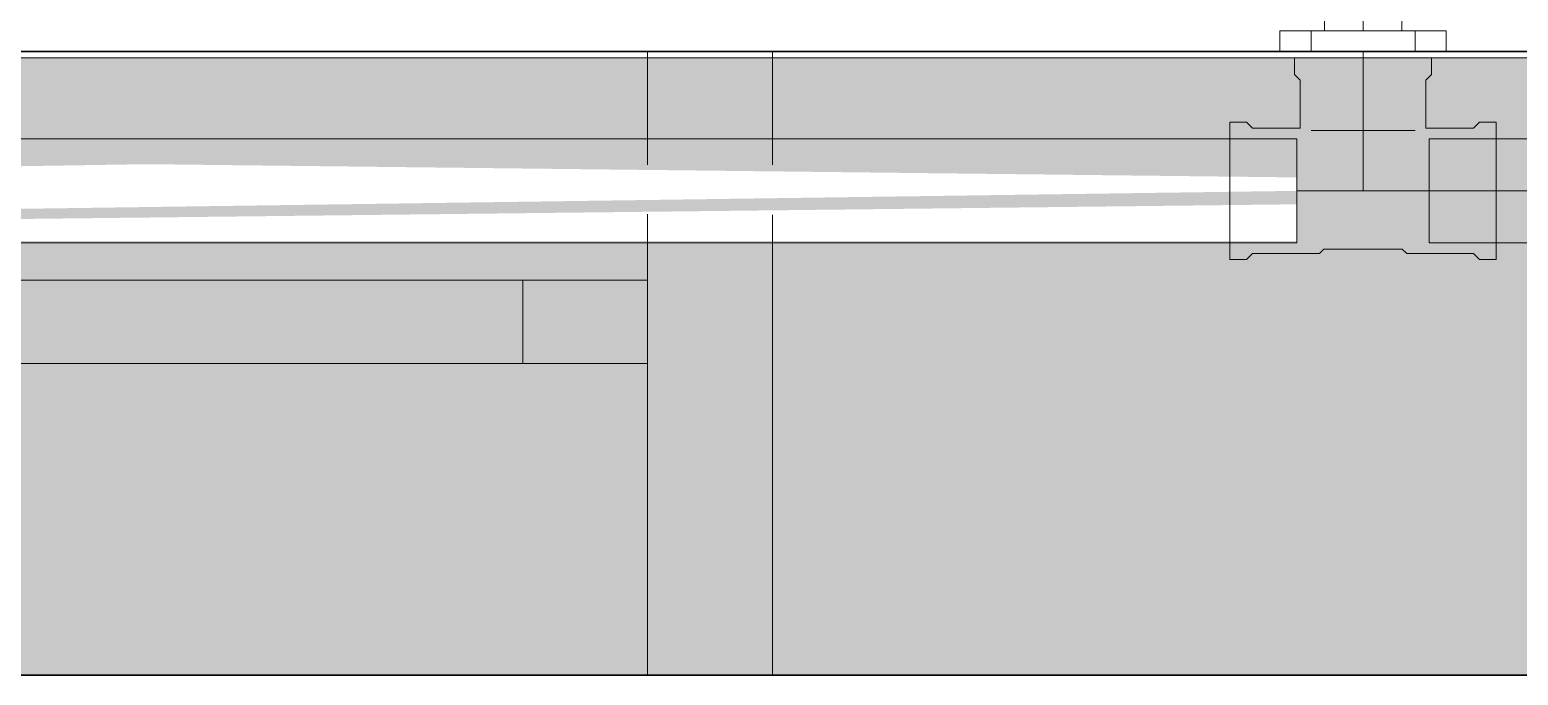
# Model space of a CAD drawing. Header units: metres. Extents: x 149 to 429, y -3 to 162.
# Drawn here: x 369.0345 to 369.3924, y 80.4457 to 80.6009 of the extents above; entities that cross this region are included whole.
import ezdxf

# ---------------------------------------------------------------- set-up
doc = ezdxf.new("R2010")
doc.units = ezdxf.units.M
doc.linetypes.add('IMPORT-Dashed _3_', pattern=[0.75, 0.5, -0.25])
doc.layers.add('1053_ARQ_BASE_MATADOURO_dwg', color=7, linetype='Continuous', lineweight=5, true_color=0x767676)
for name, color, linetype, lineweight in [('A-PAREDE', 7, 'Continuous', 30), ('A-WALL', 7, 'Continuous', 9), ('A_lay', 7, 'Continuous', 5), ('A_PROJEÇÃO', 7, 'IMPORT-Dashed _3_', 5), ('P-PIPE', 7, 'Continuous', 5), ('P-PIPE-CNTR', 7, 'Continuous', 5), ('P-SANR-FIXT', 7, 'Continuous', 5)]:
    doc.layers.add(name, color=color, linetype=linetype, lineweight=lineweight)

# ---------------------------------------------------------------- blocks, each defined once
blk = doc.blocks.new('UT_Bacia com caixa acoplada - UT_Bacia com caixa acoplada-V81-TÉRREO 1_20 - Dependente 2')
at = {"layer": 'P-SANR-FIXT', "color": 9, "true_color": 0xc0c0c0}
for p, q in [((-0.1874999999999998, 0), (-0.2124999999999997, 0)), ((-0.1874999999999998, 0), (-0.2124999999999997, 0)), ((-0.212500000000099, -6.930349627509714e-14), (-0.212500000000099, -0.005000000000085492)), ((-0.1875000000000873, -0.005000000000085492), (-0.1875000000000873, -6.930349627509714e-14)), ((-0.2124999999999997, -0.005000000000002112), (-0.1874999999999998, -0.005000000000002112)), ((-0.2124999999999997, -0.005000000000002112), (-0.1874999999999998, -0.005000000000002112))]:
    blk.add_line(p, q, dxfattribs=at)
blk = doc.blocks.new('Celite_Flexivel_Metais - 300mm Aço Inox - 1_2_-V83-TÉRREO 1_20 - Dependente 2')
at = {"layer": 'P-SANR-FIXT', "color": 254, "true_color": 0xe0e0e0}
for p, q in [((1.558736473228351e-15, 0.08748408371322187), (-0.01176862194964321, 0.08068946666260352)), ((0.0117686219496464, 0.08068946666260354), (1.55662149836644e-15, 0.08748408371322187)), ((0.01176862194964644, 0.06710023256136674), (0.01176862194964639, 0.08068946666260354)), ((0.0197840776590685, 0.08089484961208036), (0.02000000000034197, 0.08089484961208036)), ((-0.01176862194964317, 0.06710023256136678), (-0.006128970931598602, 0.0638441785279632)), ((1.64968039229052e-15, 0.06030561551074841), (0.01176862194964644, 0.06710023256136674)), ((0.01681363586796724, 0.06689484961204889), (0.01602661338432627, 0.06689484961204889))]:
    blk.add_line(p, q, dxfattribs=at)
at = {"layer": 'P-SANR-FIXT', "color": 254, "true_color": 0xe9e9e9}
for p, q in [((-0.01176862194964321, 0.08068946666260352), (1.558736473228351e-15, 0.08748408371322187)), ((-0.005073852074851311, 0.07871729972784287), (-0.004876946965156094, 0.0789163422482894)), ((-0.004460058009262139, 0.07929002176434043), (-0.004240741096250349, 0.07946406095228285)), ((0.003958084842590688, 0.08089484961208036), (0.004448545625296902, 0.08089484961208036)), ((0.004448545625296902, 0.08089484961208036), (0.004963885417450365, 0.08089484961208036)), ((0.006650743483510087, 0.08089484961208036), (0.00725697711633984, 0.08089484961208036)), ((0.00725697711633984, 0.08089484961208036), (0.007883596867425877, 0.08089484961208036)), ((0.007883596867425877, 0.08089484961208036), (0.008529600278743237, 0.08089484961208036)), ((0.009875594855692544, 0.08089484961208036), (0.01057343271678656, 0.08089484961208036)), ((0.01201320941209197, 0.08089484961208036), (0.01275284491078455, 0.08089484961208036)), ((0.01350407431154126, 0.08089484961208036), (0.01426569580760224, 0.08089484961208036)), ((0.01898451030146025, 0.08089484961208036), (0.0197840776590685, 0.08089484961208036)), ((-0.006910590983385919, 0.07501007705834728), (-0.006860466044615168, 0.0752855349275731)), ((-0.006860466044615168, 0.0752855349275731), (-0.006799365823698099, 0.07555876799704166)), ((-0.006799365823698099, 0.07555876799704166), (-0.006727388067949142, 0.07582933915192953)), ((-0.006977611943784723, 0.07445425246974374), (-0.006949660450736701, 0.0747328350629914)), ((-0.006949660450736701, 0.0747328350629914), (-0.006910590983385919, 0.07501007705834728)), ((-0.006706111021784454, 0.07188784314453642), (-0.006781005700565948, 0.07215762145051685)), ((-0.006620487995867006, 0.07162127562095666), (-0.006706111021784454, 0.07188784314453642)), ((-0.003952497313487402, 0.06811750030760086), (-0.004180368089394324, 0.06828017930683782)), ((-0.006128970931598604, 0.0638441785279632), (-0.01176862194964317, 0.06710023256136678)), ((-0.00272592839584031, 0.06744742265393525), (-0.002981576255200707, 0.06756158796947458)), ((-0.0002799253389934165, 0.06690044886543256), (-0.0005594028575058473, 0.06691723766789874)), ((2.772139851003885e-13, 0.06689484961204889), (-0.0002799253389934165, 0.06690044886543256)), ((0.01176862194964644, 0.06710023256136674), (1.64968039229052e-15, 0.06030561551074841)), ((0.004585222422193329, 0.06689484961204889), (0.004087967599579861, 0.06689484961204889)), ((0.006221571098039204, 0.06689484961204889), (0.00565287818239849, 0.06689484961204889)), ((0.01370866878802226, 0.06689484961204889), (0.01295451533470514, 0.06689484961204889)), ((0.01524594747183619, 0.06689484961204889), (0.01447288702898259, 0.06689484961204889)), ((0.01920021331657299, 0.06689484961204889), (0.01840170612088259, 0.06689484961204889)), ((0.02000000000034197, 0.06689484961204889), (0.01920021331657299, 0.06689484961204889))]:
    blk.add_line(p, q, dxfattribs=at)
at = {"layer": 'P-SANR-FIXT', "color": 7, "true_color": 0xefefef}
for p, q in [((0.008529600278743237, 0.08089484961208036), (0.009193953882833375, 0.08089484961208036)), ((0.009193953882833375, 0.08089484961208036), (0.009875594855692544, 0.08089484961208036)), ((0.01057343271678656, 0.08089484961208036), (0.01128635107480586, 0.08089484961208036)), ((0.01128635107480586, 0.08089484961208036), (0.01201320941209197, 0.08089484961208036)), ((0.01275284491078455, 0.08089484961208036), (0.01350407431154126, 0.08089484961208036)), ((0.01447288702898259, 0.06689484961204889), (0.01370866878802226, 0.06689484961204889)), ((0.01602661338432627, 0.06689484961204889), (0.01524594747183619, 0.06689484961204889)), ((0.01760575585440129, 0.06689484961204889), (0.01681363586796724, 0.06689484961204889)), ((0.01840170612088259, 0.06689484961204889), (0.01760575585440129, 0.06689484961204889)), ((-0.006128970931598602, 0.0638441785279632), (1.647565417428609e-15, 0.06030561551074841))]:
    blk.add_line(p, q, dxfattribs=at)
at = {"layer": 'P-SANR-FIXT', "color": 7, "true_color": 0xf3f3f3}
blk.add_line((1.647565417428609e-15, 0.06030561551074841), (-0.006128970931598604, 0.0638441785279632), dxfattribs=at)
at = {"layer": 'P-SANR-FIXT', "color": 9, "true_color": 0xc0c0c0}
for p, q in [((0.05699999999986576, 0.01700000000001346), (0.05699999999986576, 0.05389484961203452)), ((0.04999999999998714, 0.01700000000000825), (0.04070623476790167, 0.01700000000000825)), ((0.04070623476790171, 0.01700000000000825), (0.04999999999998721, 0.01700000000000825)), ((0.04070623476790167, 0.005000000000006864), (0.04070623476790167, 0.01700000000000825)), ((0.04070623476790171, 0.005000000000006864), (0.04070623476790171, 0.01700000000000825)), ((0.04299999999960387, 0.01700000000000825), (0.04999999999960391, 0.01700000000000825)), ((0.04299999999960387, 0.01700000000000825), (0.04999999999960376, 0.01700000000000825)), ((0.04299999999994179, 0.01700000000000825), (0.0499999999996038, 0.01700000000000825)), ((0.04299999999994179, 0.01700000000000825), (0.04999999999960397, 0.01700000000000825)), ((0.0499999999996038, 0.01700000000000825), (0.05699999999960387, 0.01700000000000825)), ((0.04999999999960395, 0.01700000000000825), (0.05699999999960387, 0.01700000000000825)), ((0.04999999999998721, 0.01700000000000825), (0.05929376523195679, 0.01700000000000825)), ((0.05929376523195675, 0.01700000000000825), (0.04999999999998714, 0.01700000000000825)), ((0.0499999999996038, 0.01700000000000825), (0.05699999999994179, 0.01700000000000825)), ((0.04999999999960397, 0.01700000000000825), (0.05699999999994179, 0.01700000000000825)), ((0.04999999999998721, 0.01700000000000825), (0.04999999999998721, 0.005000000000006864)), ((0.04999999999998714, 0.005000000000006864), (0.04999999999998714, 0.01700000000000825)), ((0.05929376523195679, 0.005000000000006864), (0.05929376523195679, 0.01700000000000825)), ((0.05929376523195675, 0.005000000000006864), (0.05929376523195675, 0.01700000000000825)), ((0.03000000000023574, 0.005000000000016189), (0.03000000000023574, 0)), ((0.06999999999997679, 0.00499999999999954), (0.02999999999997682, 0.00499999999999954)), ((0.06999999999997679, 0.00499999999999954), (0.02999999999997682, 0.00499999999999954)), ((0.0399999999999768, 0.00499999999999954), (0.04070623476790172, 0.00499999999999954)), ((0.0399999999999768, 0.00499999999999954), (0.04070623476790166, 0.00499999999999954)), ((0.04215633058175974, 0.00499999999999954), (0.0407062347679017, 0.00499999999999954)), ((0.04070623476790169, 0.00499999999999954), (0.04215633058175616, 0.00499999999999954)), ((0.04070623476790171, 0.005000000000006864), (0.04215633058175618, 0.005000000000006864)), ((0.04070623476790172, 0.005000000000006864), (0.04215633058175976, 0.005000000000006864)), ((0.04215633058175978, 0.00499999999999954), (0.04854990418618205, 0.00499999999999954)), ((0.04215633058175611, 0.00499999999999954), (0.04854990418620449, 0.00499999999999954)), ((0.04854990418618199, 0.005000000000006864), (0.04215633058175974, 0.005000000000006864)), ((0.04215633058175614, 0.005000000000006864), (0.04854990418620455, 0.005000000000006864)), ((0.05699999999994179, 0.005000000000006864), (0.04299999999994179, 0.005000000000006864)), ((0.05699999999994179, 0.005000000000006864), (0.04299999999994179, 0.005000000000006864)), ((0.04999999999998721, 0.00499999999999954), (0.04854990418618198, 0.00499999999999954)), ((0.04854990418620456, 0.00499999999999954), (0.04999999999998715, 0.00499999999999954)), ((0.04854990418620462, 0.005000000000006864), (0.05145009581375259, 0.005000000000006864)), ((0.04854990418618212, 0.005000000000006864), (0.05145009581377538, 0.005000000000006864)), ((0.05145009581377526, 0.00499999999999954), (0.04999999999998721, 0.00499999999999954)), ((0.04999999999998715, 0.00499999999999954), (0.05145009581375256, 0.00499999999999954)), ((0.05145009581377532, 0.00499999999999954), (0.05784366941825875, 0.00499999999999954)), ((0.05145009581375247, 0.00499999999999954), (0.05784366941826214, 0.00499999999999954)), ((0.05784366941825871, 0.005000000000006864), (0.05145009581377526, 0.005000000000006864)), ((0.05145009581375254, 0.005000000000006864), (0.05784366941826218, 0.005000000000006864)), ((0.05929376523195679, 0.00499999999999954), (0.05784366941825872, 0.00499999999999954)), ((0.05784366941826219, 0.00499999999999954), (0.05929376523195675, 0.00499999999999954)), ((0.05784366941826222, 0.005000000000006864), (0.05929376523195679, 0.005000000000006864)), ((0.05784366941825874, 0.005000000000006864), (0.0592937652319568, 0.005000000000006864)), ((0.0592937652319568, 0.00499999999999954), (0.05999999999997681, 0.00499999999999954)), ((0.05929376523195673, 0.00499999999999954), (0.05999999999997681, 0.00499999999999954)), ((0.07000000000022664, 0), (0.07000000000022664, 0.005000000000016189)), ((0.02999999999997682, 0), (0.06999999999997679, 0)), ((0.02999999999997682, 0), (0.06999999999997679, 0)), ((0.05999999999997681, 0), (0.0399999999999768, 0)), ((0.05999999999997681, 0), (0.0399999999999768, 0))]:
    blk.add_line(p, q, dxfattribs=at)
at = {"layer": 'P-SANR-FIXT', "color": 254, "true_color": 0xd3d3d3}
blk.add_line((0.04299999999990359, 0.04729894077877107), (0.04299999999990359, 0.03123196580644344), dxfattribs=at)
at = {"layer": 'P-SANR-FIXT', "color": 254, "true_color": 0xe9e9e9, "flags": 128}
for points in [[(-0.004876946965156094, 0.0789163422482894), (-0.004672239780676319, 0.0791073514518168), (-0.004460058009262139, 0.07929002176434043)], [(-0.004240741096250349, 0.07946406095228285), (-0.004014639902095224, 0.07962919059016459), (-0.003782116140871586, 0.07978514650567103), (-0.003543541800343155, 0.07993167920268116), (-0.003299298548863226, 0.08006855426017828), (-0.003049777123702006, 0.08019555270732072)], [(-0.003049777123702006, 0.08019555270732072), (-0.002795376705513263, 0.08031247137342434), (-0.002536504281157977, 0.0804191232138277), (-0.0022735739907268, 0.0805153376081742), (-0.002007006467216343, 0.08060096063409165), (-0.001737228161374515, 0.08067585531287313)], [(-0.001737228161374515, 0.08067585531287313), (-0.001464670661001583, 0.08073990182903054), (-0.001189769999994314, 0.08079299772191863), (-0.0009129659608755901, 0.08083505804929136), (-0.0006347013710867031, 0.0808660155237605), (-0.0003554213942898059, 0.08088582061980015), (-7.557281917543151e-05, 0.08089444165365367), (2.772139851003885e-13, 0.08089484961208036)], [(1.599786716687959e-05, 0.08089484961208036), (6.3965874193309e-05, 0.08089484961208036), (0.0001438272832583607, 0.08089484961208036)], [(0.0001438272832583607, 0.08089484961208036), (0.0002554543326736166, 0.08089484961208036), (0.0003986684435461939, 0.08089484961208036), (0.0005732405033686519, 0.08089484961208036), (0.000778891234020557, 0.08089484961208036), (0.001015291638637427, 0.08089484961208036), (0.001282063526792626, 0.08089484961208036), (0.001578780120209922, 0.08089484961208036), (0.001904966735818744, 0.08089484961208036), (0.002260101544627469, 0.08089484961208036), (0.002643616406830552, 0.08089484961208036), (0.003054897779961539, 0.08089484961208036), (0.003493287702171074, 0.08089484961208036), (0.003958084842590688, 0.08089484961208036)], [(0.004963885417450365, 0.08089484961208036), (0.005503279785491031, 0.08089484961208036), (0.006065865813290657, 0.08089484961208036), (0.006650743483510087, 0.08089484961208036)], [(0.01581522668244215, 0.08089484961208036), (0.01660065714224511, 0.08089484961208036), (0.01739152582550087, 0.08089484961208036)], [(-0.006727388067949142, 0.07582933915192953), (-0.006644647926236212, 0.07609681553632108), (-0.006551277765465056, 0.07636076924492663), (-0.006447426957817515, 0.0766207780081475), (-0.006333261642347498, 0.07687642586743859), (-0.006208964459132767, 0.07712730384082989), (-0.006074734257507226, 0.0773730105768742), (-0.005930785776849007, 0.0776131529975064), (-0.0057773493040826, 0.07784734692579459)], [(-0.0057773493040826, 0.07784734692579459), (-0.00561467030484564, 0.07807521770156291), (-0.005443009030953908, 0.07829640078017383), (-0.005262640103748709, 0.07851054231578637), (-0.005073852074851311, 0.07871729972784287)], [(-0.006999999999703869, 0.07389484961202998), (-0.006994400746250904, 0.0741747749513006), (-0.006977611943784723, 0.07445425246974374)], [(-0.006990971007562258, 0.07353942821753226), (-0.006999592041207871, 0.07381927679264663), (-0.006999999999703869, 0.07389484961202998)], [(-0.006781005700565948, 0.07215762145051685), (-0.006845052216723343, 0.07243017895082049), (-0.00689814810961143, 0.07270507961175846), (-0.006940208437122783, 0.07298188365080788), (-0.006971165911384015, 0.07326014824080467), (-0.006990971007562258, 0.07353942821753226)], [(-0.006417621761186456, 0.07109947290617019), (-0.006524273601589812, 0.0713583453306641), (-0.006620487995867006, 0.07162127562095666)], [(-0.005734340977788088, 0.06988020970951893), (-0.005890296893363848, 0.07011273347095048), (-0.006036829590512571, 0.0703513078113403), (-0.006173704647940394, 0.07059555106282024), (-0.006300703094874916, 0.07084507248812007), (-0.006417621761186456, 0.07109947290617019)], [(-0.00502149263612082, 0.06901790264652737), (-0.005212501839440302, 0.06922260983114575), (-0.005395172151963925, 0.06943479160262923), (-0.005569211339975664, 0.06965410851550241), (-0.005734340977788088, 0.06988020970951893)], [(-0.004615692703548484, 0.06863220950800406), (-0.004822450115397078, 0.06882099753683216), (-0.00502149263612082, 0.06901790264652737)], [(-0.004180368089394324, 0.06828017930683782), (-0.004401551167866637, 0.06845184058072955), (-0.004615692703548484, 0.06863220950800406)], [(-0.003478160964566996, 0.06782011535424554), (-0.003718303385268519, 0.06796406383490376), (-0.003952497313487402, 0.06811750030760086)], [(-0.002981576255200707, 0.06756158796947458), (-0.0032324542286613, 0.0676858851525507), (-0.003478160964566996, 0.06782011535424554)], [(-0.00193448953969164, 0.06716746154380362), (-0.002201965924083197, 0.06725020168544725), (-0.002465919632688747, 0.06734357184628771), (-0.00272592839584031, 0.06744742265393525)], [(-0.001115227445901473, 0.06698425862843616), (-0.001390685315335213, 0.0670343835670683), (-0.001663918384665158, 0.06709548378805466), (-0.00193448953969164, 0.06716746154380362)], [(-0.0005594028575058473, 0.06691723766789874), (-0.0008379854508228164, 0.06694518916101606), (-0.001115227445901473, 0.06698425862843616)], [(0.0006256979979527387, 0.06689484961204889), (0.0004427079515313381, 0.06689484961204889), (0.0002910054004027188, 0.06689484961204889), (0.0001708330365399888, 0.06689484961204889), (8.238310950509913e-05, 0.06689484961204889), (2.579712082042534e-05, 0.06689484961204889), (1.165595683050924e-06, 0.06689484961204889)], [(0.001084320011259479, 0.06689484961204889), (0.0008396827944910911, 0.06689484961204889), (0.0006256979979527387, 0.06689484961204889)], [(0.002360843862597176, 0.06689484961204889), (0.001997991156693752, 0.06689484961204889), (0.001663937824850291, 0.06689484961204889), (0.001359218280880305, 0.06689484961204889), (0.001084320011259479, 0.06689484961204889)], [(0.00317058030420485, 0.06689484961204889), (0.002751915455366907, 0.06689484961204889), (0.002360843862597176, 0.06689484961204889)], [(0.004087967599579861, 0.06689484961204889), (0.003616168634342103, 0.06689484961204889), (0.00317058030420485, 0.06689484961204889)], [(0.00565287818239849, 0.06689484961204889), (0.005107137600891656, 0.06689484961204889), (0.004585222422193329, 0.06689484961204889)], [(0.01006239724350562, 0.06689484961204889), (0.00937627604189729, 0.06689484961204889), (0.008707150532403467, 0.06689484961204889), (0.008056091173085225, 0.06689484961204889), (0.007424139519950768, 0.06689484961204889), (0.006812306560899379, 0.06689484961204889), (0.006221571098039204, 0.06689484961204889)], [(0.01295451533470514, 0.06689484961204889), (0.0122116331541929, 0.06689484961204889), (0.01148121069901608, 0.06689484961204889), (0.01076441648932669, 0.06689484961204889), (0.01006239724350562, 0.06689484961204889)]]:
    blk.add_lwpolyline(points, dxfattribs=at)
at = {"layer": 'P-SANR-FIXT', "color": 7, "true_color": 0xefefef, "flags": 128}
for points in [[(0.01426569580760224, 0.08089484961208036), (0.01503649096726913, 0.08089484961208036), (0.01581522668244215, 0.08089484961208036)], [(0.01739152582550087, 0.08089484961208036), (0.0181865675110872, 0.08089484961208036), (0.01898451030146025, 0.08089484961208036)]]:
    blk.add_lwpolyline(points, dxfattribs=at)
at = {"layer": 'P-SANR-FIXT', "color": 254, "true_color": 0xd3d3d3, "flags": 128}
for points in [[(0.03458911285818831, 0.08050199232165452), (0.03352144013581383, 0.0806642250131672), (0.03244813386030001, 0.08078363241453262), (0.03137091109313005, 0.08086002349939554), (0.03029149516040743, 0.08089327605817853), (0.02999999999995853, 0.08089484961208036)], [(0.04957057228979939, 0.07249572863001158), (0.04881108115230454, 0.07326346406630674), (0.04802149629760534, 0.07400021385120235), (0.0472030808932228, 0.0747047993422857), (0.04635714422926358, 0.0753760933529802), (0.0454850396239297, 0.0760130219560997), (0.04458816225833871, 0.07661456620181271), (0.04366794694522833, 0.07717976374759146), (0.04272586583251577, 0.07770771039792762), (0.04176342604933525, 0.07819756155083488), (0.0407821672938604, 0.07864853354892057), (0.03978365937067392, 0.079059904933086)]]:
    blk.add_lwpolyline(points, dxfattribs=at)
at = {"layer": 'P-SANR-FIXT', "color": 254, "true_color": 0xe0e0e0, "flags": 128}
blk.add_lwpolyline([(0.03978365937067392, 0.079059904933086), (0.03876949967976325, 0.07943101759719194), (0.0377413106599146, 0.07976127783980846), (0.03670073719440588, 0.08005015731526692), (0.03564944397885993, 0.08029719387777641), (0.03458911285818831, 0.08050199232165452)], dxfattribs=at)
at = {"layer": 'P-SANR-FIXT', "color": 9, "true_color": 0xc0c0c0, "flags": 128}
blk.add_lwpolyline([(0.05699999999986576, 0.05389484961203452), (0.05697840287980035, 0.05497456163500483), (0.05691364607003052, 0.05605254634920766), (0.05680583316791744, 0.05712707920879802), (0.0566551366510128, 0.05819644119058794), (0.05646179760164668, 0.05925892154345475), (0.05622612532090716, 0.06031282052562129), (0.05594849683436769, 0.06135645212329346), (0.05562935628803789, 0.06238814674864535), (0.05526921423911154, 0.06340625391049871), (0.05486864683790809, 0.06440914485430112), (0.05442829490696786, 0.06539521516876903), (0.05394886291494441, 0.0663628873515725), (0.05343111785125439, 0.0673106133337844), (0.05287588799718797, 0.06823687695588633), (0.05228406160248924, 0.06914019639366835), (0.05165658546283267, 0.0700191265287549), (0.05099446340623472, 0.07087226126050028), (0.05029875468673745, 0.07169823575523351), (0.04957057228979939, 0.07249572863001158)], dxfattribs=at)
at = {"layer": 'P-SANR-FIXT', "color": 254, "true_color": 0xe0e0e0}
for radius, start, end in [(0.009999999999999988, 90.00000000000034, 180.0000000000002), (0.01000000000000001, 345.0000000000002, 90.00000000000044), (0.009999999999999993, 270.0000000000002, 345.0000000000002), (0.01, 254.9999999999996, 269.9999999999995)]:
    blk.add_arc((8.280120719819887e-16, 0.07389484961198516), radius, start, end, dxfattribs=at)
at = {"layer": 'P-SANR-FIXT', "color": 254, "true_color": 0xe9e9e9}
for centre, radius, start, end in [((4.666692032806452e-15, 0.07389484961198517), 0.009999999999999995, 120.0000000000003, 150.0000000000001), ((4.666692032806452e-15, 0.07389484961198517), 0.01000000000000001, 119.9999999999998, 149.9999999999998), ((8.280120719819887e-16, 0.07389484961198516), 0.00999999999999999, 89.99999999999997, 134.9999999999999), ((-1.478294957875669e-14, 0.07389484961198103), 0.008647750831540187, 29.99999999999976, 134.9999999999997), ((4.666692032806452e-15, 0.07389484961198517), 0.009999999999999993, 105.0000000000003, 120.0000000000003), ((4.666692032806452e-15, 0.07389484961198517), 0.01, 105, 119.9999999999998), ((4.666692032806452e-15, 0.07389484961198517), 0.009999999999999995, 90.0000000000004, 105.0000000000003), ((4.666692032806452e-15, 0.07389484961198517), 0.009999999999999986, 89.99999999999999, 104.9999999999999), ((-1.484759642289765e-14, 0.07389484961198103), 0.008647750831540188, 90.0000000000001, 105.0000000000001), ((4.666692032806452e-15, 0.07389484961198517), 0.01000000000000001, 60.00000000000009, 90.0000000000001), ((4.666692032806452e-15, 0.07389484961198517), 0.009999999999999998, 74.99999999999966, 89.99999999999966), ((8.280120719819887e-16, 0.07389484961198516), 0.009999999999999992, 60.00000000000001, 90.00000000000001), ((-1.484759642289765e-14, 0.07389484961198103), 0.00864775083154021, 60.00000000000009, 90.00000000000014), ((4.666692032806452e-15, 0.07389484961198517), 0.009999999999999992, 59.99999999999965, 74.99999999999966), ((4.666692032806452e-15, 0.07389484961198517), 0.01000000000000001, 45.00000000000011, 60.00000000000009), ((4.666692032806452e-15, 0.07389484961198517), 0.009999999999999993, 29.99999999999967, 59.99999999999968), ((8.280120719819887e-16, 0.07389484961198516), 0.009999999999999992, 45.00000000000005, 60.00000000000003), ((4.666692032806452e-15, 0.07389484961198517), 0.01000000000000001, 149.9999999999997, 179.9999999999996), ((4.666692032806452e-15, 0.07389484961198517), 0.009999999999999998, 150.0000000000001, 165.0000000000001), ((8.280120719819887e-16, 0.07389484961198516), 0.01000000000000001, 149.9999999999998, 164.9999999999997), ((8.280120719819887e-16, 0.07389484961198516), 0.01000000000000001, 134.9999999999998, 149.9999999999997), ((-1.478294957875669e-14, 0.07389484961198103), 0.0086477508315402, 135.1537632937894, 179.9999999999995), ((-1.484759642289765e-14, 0.07389484961198103), 0.008647750831540188, 135.1537632937898, 165), ((-1.484759642289765e-14, 0.07389484961198103), 0.007000000000000007, 134.9999999999994, 164.9999999999993), ((-1.484759642289765e-14, 0.07389484961198103), 0.008647750831540185, 105.0000000000001, 135.0000000000001), ((1.607380895052302e-15, 0.07389484961198514), 0.006999999999999994, 45.0000000000002, 150.0000000000002), ((-1.478294957875669e-14, 0.07389484961198103), 0.006999999999999994, 134.9999999999998, 149.9999999999998), ((-1.484759642289765e-14, 0.07389484961198103), 0.006999999999999997, 89.9999999999995, 134.9999999999994), ((-1.478294957875669e-14, 0.07389484961198103), 0.006999999999999995, 119.9999999999998, 134.9999999999998), ((-1.478294957875669e-14, 0.07389484961198103), 0.006999999999999996, 89.99999999999993, 119.9999999999998), ((-1.478294957875669e-14, 0.07389484961198103), 0.007000000000000009, 59.99999999999999, 89.99999999999994), ((-1.484759642289765e-14, 0.07389484961198103), 0.006999999999999996, 74.99999999999953, 89.99999999999953), ((-1.484759642289765e-14, 0.07389484961198103), 0.006999999999999994, 59.99999999999958, 74.99999999999949), ((-1.478294957875669e-14, 0.07389484961198103), 0.007000000000000007, 45.00000000000004, 60.00000000000003), ((-1.484759642289765e-14, 0.07389484961198103), 0.006999999999999995, 29.99999999999969, 59.99999999999959), ((-1.484759642289765e-14, 0.07389484961198103), 0.008647750831540199, 45.00000000000016, 60.00000000000016), ((1.607380895052302e-15, 0.07389484961198514), 0.006999999999999998, 15.00000000000031, 45.00000000000026), ((-1.478294957875669e-14, 0.07389484961198103), 0.007000000000000005, 30.0000000000002, 45.00000000000009), ((-1.484759642289765e-14, 0.07389484961198103), 0.0086477508315402, 30.00000000000016, 45.00000000000018), ((4.666692032806452e-15, 0.07389484961198517), 0.01000000000000001, 15.00000000000012, 45.00000000000012), ((8.280120719819887e-16, 0.07389484961198516), 0.009999999999999995, 30.00000000000007, 45.00000000000007), ((4.666692032806452e-15, 0.07389484961198517), 0.009999999999999998, 14.99999999999966, 29.99999999999967), ((8.280120719819887e-16, 0.07389484961198516), 0.009999999999999997, 15.00000000000014, 30.00000000000007), ((4.666692032806452e-15, 0.07389484961198517), 0.009999999999999993, 165.0000000000001, 180), ((8.280120719819887e-16, 0.07389484961198516), 0.01000000000000001, 164.9999999999997, 179.9999999999998), ((-1.484759642289765e-14, 0.07389484961198103), 0.00864775083154019, 165.0000000000001, 180), ((-1.478294957875669e-14, 0.07389484961198103), 0.006999999999999997, 149.9999999999998, 179.9999999999997), ((1.607380895052302e-15, 0.07389484961198514), 0.007000000000000003, 165.0000000000002, 179.9999999999999), ((-1.484759642289765e-14, 0.07389484961198103), 0.007000000000000002, 164.9999999999993, 179.9999999999993), ((1.607380895052302e-15, 0.07389484961198514), 0.007000000000000005, 150.0000000000002, 165.0000000000003), ((-1.478294957875669e-14, 0.07389484961198103), 0.007000000000000007, 15.00000000000025, 30.00000000000021), ((-1.484759642289765e-14, 0.07389484961198103), 0.00700000000000001, 359.9999999999994, 29.99999999999971), ((1.607380895052302e-15, 0.07389484961198514), 0.007000000000000003, 2.95791585376107e-13, 15.0000000000003), ((-1.478294957875669e-14, 0.07389484961198103), 0.007000000000000004, 2.271824772473942e-13, 15.00000000000021), ((-1.478294957875669e-14, 0.07389484961198103), 0.008647750831540213, 359.9999999999994, 29.99999999999974), ((-1.484759642289765e-14, 0.07389484961198103), 0.0086477508315402, 15.00000000000024, 30.00000000000014), ((-1.484759642289765e-14, 0.07389484961198103), 0.008647750831540197, 1.838949076714469e-13, 15.00000000000023), ((4.666692032806452e-15, 0.07389484961198517), 0.01, 1.59027734073176e-13, 15.0000000000001), ((4.666692032806452e-15, 0.07389484961198517), 0.01, 359.9999999999993, 14.99999999999965), ((8.280120719819887e-16, 0.07389484961198516), 0.01000000000000001, 4.452776554048924e-14, 15.00000000000013), ((8.280120719819887e-16, 0.07389484961198516), 0.01000000000000001, 179.9999999999998, 224.9999999999997), ((-1.478294957875669e-14, 0.07389484961198103), 0.008647750831540192, 180.0000000000003, 195.0000000000003), ((-1.484759642289765e-14, 0.07389484961198103), 0.008647750831540197, 180.0000000000004, 195.0000000000003), ((1.607380895052302e-15, 0.07389484961198514), 0.007000000000000008, 180.0000000000004, 210.0000000000004), ((-1.478294957875669e-14, 0.07389484961198103), 0.007000000000000003, 180, 195), ((-1.484759642289765e-14, 0.07389484961198103), 0.007000000000000003, 179.9999999999999, 195), ((-1.478294957875669e-14, 0.07389484961198103), 0.007000000000000004, 195, 210), ((-1.484759642289765e-14, 0.07389484961198103), 0.006999999999999998, 194.9999999999996, 224.9999999999996), ((-1.478294957875669e-14, 0.07389484961198103), 0.008647750831540197, 284.9999999999997, 359.9999999999994), ((-1.478294957875669e-14, 0.07389484961198103), 0.006999999999999991, 299.9999999999998, 2.671665932429354e-13), ((1.607380895052302e-15, 0.07389484961198514), 0.007000000000000007, 329.9999999999997, 0), ((-1.484759642289765e-14, 0.07389484961198103), 0.007000000000000004, 329.9999999999995, 344.9999999999995), ((-1.484759642289765e-14, 0.07389484961198103), 0.007000000000000003, 344.9999999999996, 359.9999999999996), ((-1.484759642289765e-14, 0.07389484961198103), 0.00864775083154019, 329.9999999999999, 344.9999999999998), ((-1.484759642289765e-14, 0.07389484961198103), 0.008647750831540187, 344.9999999999999, 2.289999370653732e-13), ((4.666692032806452e-15, 0.07389484961198517), 0.01, 344.9999999999997, 1.876527262063475e-13), ((4.666692032806452e-15, 0.07389484961198517), 0.01000000000000001, 344.9999999999993, 359.9999999999994), ((8.280120719819887e-16, 0.07389484961198516), 0.01, 344.9999999999998, 7.951386703658799e-14), ((1.607380895052302e-15, 0.07389484961198514), 0.006999999999999994, 210, 225), ((-1.478294957875669e-14, 0.07389484961198103), 0.007000000000000003, 210, 255), ((1.607380895052302e-15, 0.07389484961198514), 0.006999999999999995, 225, 239.9999999999999), ((-1.484759642289765e-14, 0.07389484961198103), 0.006999999999999994, 224.9999999999996, 269.9999999999995), ((-1.484759642289765e-14, 0.07389484961198103), 0.006999999999999991, 269.9999999999995, 329.9999999999996), ((1.607380895052302e-15, 0.07389484961198514), 0.007000000000000005, 299.9999999999998, 314.9999999999997), ((1.607380895052302e-15, 0.07389484961198514), 0.007000000000000005, 314.9999999999997, 329.9999999999998), ((-1.484759642289765e-14, 0.07389484961198103), 0.008647750831540187, 315, 329.9999999999999), ((4.666692032806452e-15, 0.07389484961198517), 0.009999999999999997, 314.9999999999998, 344.9999999999997), ((4.666692032806452e-15, 0.07389484961198517), 0.01000000000000001, 314.9999999999993, 329.9999999999993), ((8.280120719819887e-16, 0.07389484961198516), 0.01000000000000001, 314.9999999999998, 329.9999999999998), ((4.666692032806452e-15, 0.07389484961198517), 0.01000000000000001, 329.9999999999993, 344.9999999999993), ((8.280120719819887e-16, 0.07389484961198516), 0.01000000000000001, 329.9999999999998, 344.9999999999998), ((8.280120719819887e-16, 0.07389484961198516), 0.01000000000000001, 239.9999999999996, 254.9999999999996), ((-1.478294957875669e-14, 0.07389484961198103), 0.008647750831540187, 239.9999999999997, 269.9999999999997), ((-1.484759642289765e-14, 0.07389484961198103), 0.008647750831540197, 240.0000000000001, 255.0000000000001), ((1.607380895052302e-15, 0.07389484961198514), 0.006999999999999996, 239.9999999999999, 254.9999999999999), ((-1.484759642289765e-14, 0.07389484961198103), 0.008647750831540187, 255.0000000000001, 285.0000000000001), ((1.607380895052302e-15, 0.07389484961198514), 0.006999999999999998, 254.9999999999999, 269.9999999999998), ((-1.478294957875669e-14, 0.07389484961198103), 0.006999999999999999, 255, 270), ((1.607380895052302e-15, 0.07389484961198514), 0.006999999999999996, 269.9999999999998, 284.9999999999998), ((-1.478294957875669e-14, 0.07389484961198103), 0.006999999999999997, 269.9999999999999, 285), ((-1.478294957875669e-14, 0.07389484961198103), 0.008647750831540188, 269.9999999999997, 284.9999999999996), ((4.666692032806452e-15, 0.07389484961198517), 0.009999999999999992, 269.9999999999998, 299.9999999999998), ((1.607380895052302e-15, 0.07389484961198514), 0.007000000000000002, 284.9999999999998, 299.9999999999998), ((-1.478294957875669e-14, 0.07389484961198103), 0.006999999999999993, 285, 299.9999999999999), ((-1.484759642289765e-14, 0.07389484961198103), 0.008647750831540185, 285.0000000000001, 315), ((4.666692032806452e-15, 0.07389484961198517), 0.01000000000000001, 284.9999999999994, 299.9999999999993), ((8.280120719819887e-16, 0.07389484961198516), 0.01, 284.9999999999998, 299.9999999999998), ((4.666692032806452e-15, 0.07389484961198517), 0.00999999999999999, 299.9999999999998, 314.9999999999998), ((4.666692032806452e-15, 0.07389484961198517), 0.01000000000000001, 299.9999999999993, 314.9999999999994), ((8.280120719819887e-16, 0.07389484961198516), 0.01000000000000001, 299.9999999999998, 314.9999999999998), ((4.666692032806452e-15, 0.07389484961198517), 0.01000000000000002, 254.9999999999992, 269.9999999999992), ((4.666692032806452e-15, 0.07389484961198517), 0.009999999999999998, 254.9999999999988, 269.9999999999987), ((8.280120719819887e-16, 0.07389484961198516), 0.009999999999999995, 254.9999999999992, 269.9999999999991), ((4.666692032806452e-15, 0.07389484961198517), 0.009999999999999993, 269.9999999999994, 284.9999999999994), ((8.280120719819887e-16, 0.07389484961198516), 0.009999999999999988, 269.9999999999998, 284.9999999999998)]:
    blk.add_arc(centre, radius, start, end, dxfattribs=at)
at = {"layer": 'P-SANR-FIXT', "color": 7, "true_color": 0xf3f3f3}
for centre, radius, start, end in [((4.666692032806452e-15, 0.07389484961198517), 0.01, 180, 194.9999999999995), ((4.666692032806452e-15, 0.07389484961198517), 0.01000000000000002, 179.9999999999995, 194.9999999999994), ((8.280120719819887e-16, 0.07389484961198516), 0.01000000000000001, 179.9999999999997, 194.9999999999996), ((-1.478294957875669e-14, 0.07389484961198103), 0.008647750831540187, 194.9999999999999, 209.9999999999999), ((-1.484759642289765e-14, 0.07389484961198103), 0.0086477508315402, 195.0000000000003, 210.0000000000002), ((-1.478294957875669e-14, 0.07389484961198103), 0.008647750831540185, 209.9999999999999, 224.8462367062101), ((-1.484759642289765e-14, 0.07389484961198103), 0.0086477508315402, 210.0000000000002, 224.8462367062106), ((4.666692032806452e-15, 0.07389484961198517), 0.01, 224.9999999999993, 254.9999999999992), ((4.666692032806452e-15, 0.07389484961198517), 0.009999999999999992, 224.9999999999989, 254.9999999999988), ((8.280120719819887e-16, 0.07389484961198516), 0.009999999999999992, 224.9999999999992, 254.9999999999992), ((-1.478294957875669e-14, 0.07389484961198103), 0.008647750831540185, 224.9999999999998, 239.9999999999997), ((-1.484759642289765e-14, 0.07389484961198103), 0.008647750831540199, 225.0000000000002, 240.0000000000002)]:
    blk.add_arc(centre, radius, start, end, dxfattribs=at)
at = {"layer": 'P-SANR-FIXT', "color": 7, "true_color": 0xefefef}
for centre, radius, start, end in [((4.666692032806452e-15, 0.07389484961198517), 0.01000000000000001, 194.9999999999996, 224.9999999999994), ((4.666692032806452e-15, 0.07389484961198517), 0.009999999999999997, 194.9999999999991, 209.9999999999991), ((8.280120719819887e-16, 0.07389484961198516), 0.009999999999999997, 194.9999999999993, 224.9999999999992), ((4.666692032806452e-15, 0.07389484961198517), 0.009999999999999995, 209.999999999999, 224.9999999999989), ((8.280120719819887e-16, 0.07389484961198516), 0.01000000000000001, 224.9999999999997, 239.9999999999996)]:
    blk.add_arc(centre, radius, start, end, dxfattribs=at)
blk = doc.blocks.new('1053_ARQ_BASE_MATADOURO_dwg_arq geral tgov-4039641-TÉRREO 1_20 - Dependente 2')
at = {"layer": 'A_lay', "true_color": 0xaaaaaa}
h = blk.add_hatch(dxfattribs=at)
h.set_pattern_fill('FP_9', color=253, style=0, pattern_type=2)
h.set_pattern_definition([(90, (-0.43, 0), (-0.6125, 3.750480822388769e-17), []), (180, (-0.43, 0), (-7.500961644777538e-17, -0.6125), [])])
h.paths.add_polyline_path([(33.39822966559106, -2.44784970763558), (33.39005279484002, -2.336813861293972), (33.39822966559106, -2.288367716530024), (33.40640653633821, -2.29638141773033), (33.40640653633821, -2.397166472628573)])
h.paths.add_polyline_path([(31.83006498345653, -2.590337736531992), (32.07822966552344, -2.585054363854047), (32.07822966552344, -1.360337736084883), (31.99822966370272, -1.360337737947553), (31.57396809628698, -1.784604303538716), (31.55982596066316, -1.770462168380541), (31.9982296655656, -1.340337736531895), (32.09822966554208, -1.346195600926777), (32.09822966803853, -2.590337723865946), (32.97822966554673, -2.580063154920824), (32.97822966554673, -1.360337736084883), (32.69822787267089, -1.360339528953856), (32.27396809635689, -1.784604303538647), (32.25982596073293, -1.770462168380194), (32.6982296655188, -1.340337736531895), (33.0123718011892, -1.346195600926777), (33.42892799920289, -1.778167539158531), (33.42249373428067, -1.784601803869511), (32.99822966556523, -1.360337736084883), (32.99822967724536, -2.590337723865946), (33.39035598840805, -2.585054363854047), (33.39822966559106, -2.44784970763558), (33.40640653633821, -2.59033772349344), (33.79822966549547, -2.585054363854047), (33.79822966549547, -1.360337736084883), (33.59822966554209, -1.360337736084883), (33.59822966554375, -1.340337736531895), (33.79822966549547, -1.33833798036249), (33.79822966549547, -0.5403377357869252), (32.49990418984085, -0.5403377357869252), (32.49990418984085, -0.5203377362339374), (33.79822966549547, -0.5203377362339374), (33.79822966549547, 0.7096622604878315), (31.64822966558858, 0.7096622623505017), (31.64822966547229, -0.7203377373515494), (31.3782296655701, -0.9803377389905873), (31.3782296655701, -1.340337738394565), (31.39822966547217, -1.346195600926777), (31.39822966547217, -1.360337737947553), (31.19822966551879, -1.360337737947553), (31.19822967201003, -2.590337723865946), (31.82791450107479, -2.590337723865946)])
h.paths.add_polyline_path([(32.38339294388421, -2.584848022531796), (32.69549398008012, -2.572539998526298), (32.67970626495907, -2.566392060369181), (32.45902734594421, -2.509715176655277), (32.38545728396516, -2.582797378301478)])
h.paths.add_polyline_path([(32.97822966554673, -2.590337723865946), (32.34961111823314, -2.585498427620577), (32.34004142331659, -2.574622032052993), (32.35167963012108, -2.05444157594287), (32.36290796080072, -2.0508285947457), (32.41250386946673, -1.979505139154429), (32.49398386001402, -1.936538050224904), (32.58609878600665, -1.936538033952651), (32.66823930205481, -1.980255806933235), (32.71960968453018, -2.055517894237872), (32.74004135305855, -2.119542273944098), (32.74004143919781, -2.578788168292139), (32.86926999353336, -2.585054363854047)])
h.paths.add_polyline_path([(31.48298628418701, -2.58484793312488), (31.79508739105156, -2.572539999373534), (31.77929960537774, -2.566391970962127), (31.55862059624339, -2.509715176655277), (31.48505062426797, -2.582797288894562)])
h.paths.add_polyline_path([(31.19822967201003, -2.590337723865946), (31.43963476373582, -2.567305094222049), (31.44983925261197, -2.097990779332588), (31.48144814114043, -2.014339729814195), (31.55982596066316, -1.942727013687805), (31.63526015073573, -1.924894119495031), (31.68569212630959, -1.936537944545735), (31.76783272102194, -1.980255806933235), (31.81920302483299, -2.055517804830887), (31.83963469347765, -2.119511192494337), (31.83963477961704, -2.578787159810047), (31.72615405031057, -2.584848009049702), (31.40682449345147, -2.586316306705577)])
h.paths.add_polyline_path([(33.33759692668674, -2.222328154900202), (33.35460424980258, -2.195586064349797), (33.39611333571045, -2.178598915310612), (33.38238361738827, -2.187033293926011), (33.34046915341153, -2.220244026059224)])
at = {"layer": 'A-PAREDE', "color": 253, "true_color": 0xaaaaaa}
blk.add_line((36.49822966556531, -2.74033772572875), (31.19822966563515, -2.74033772572875), dxfattribs=at)
at = {"layer": 'A-PAREDE', "color": 253, "true_color": 0xaaaaaa, "flags": 128}
blk.add_lwpolyline([(36.49822966556531, -2.590337725356221), (33.94822966551874, -2.590337725356221), (33.94822966551874, 0.709662275388837), (34.01322966394946, 0.709662275388837), (34.01322966394946, 0.859662275761366), (33.7482296571834, 0.859662275761366), (33.7482296571834, 0.709662275388837), (33.79822966561188, 0.709662275388837), (33.79822966561188, -2.590337723493576), (31.19822966563515, -2.590337723493576)], dxfattribs=at)
at = {"layer": 'A_PROJEÇÃO', "color": 253, "true_color": 0xaaaaaa}
blk.add_line((32.59822966565847, -2.617587723493594), (32.59822966565847, -2.59033772349344), dxfattribs=at)
at = {"layer": 'A_PROJEÇÃO', "color": 253, "true_color": 0xaaaaaa, "flags": 128}
for points in [[(32.59822966565847, -2.59033772349344), (32.5682296656305, -2.59033772349344), (32.5682296656305, -2.617587723493594)], [(32.5682296656305, -2.629475276240762), (32.5682296656305, -2.740337723866016), (32.59822966565847, -2.740337723866016), (32.59822966565847, -2.629592947428069)]]:
    blk.add_lwpolyline(points, dxfattribs=at)
blk.add_lwpolyline([(32.5682296656305, -2.645337723195553), (32.5682296656305, -2.665337722748518), (32.53822966560256, -2.665337722748518), (32.53822966560256, -2.645337723195553), (32.12822966568638, -2.645337723195553), (32.12822966568638, -2.665337722748518), (32.53822966560256, -2.665337722748518), (32.53822966560256, -2.645337723195553)], close=True, dxfattribs=at)
blk = doc.blocks.new('1053_ARQ_BASE_MATADOURO_dwg-3625622-TÉRREO 1_20 - Dependente 2')
blk.add_blockref('1053_ARQ_BASE_MATADOURO_dwg_arq geral tgov-4039641-TÉRREO 1_20 - Dependente 2', (130.2097949645677, 83.1860339743535))

msp = doc.modelspace()

# ---------------------------------------------------------------- hatches: boundary and pattern name
at = {"layer": 'A-WALL', "true_color": 0xffd4aa, "transparency": 33554483}
h = msp.add_hatch(color=41, dxfattribs=at)
h.paths.add_polyline_path([(373.1630617847296, 80.44569625048727), (373.3130617846366, 80.44569625048727), (373.3130617846366, 80.59419625048731), (360.6145617847063, 80.59419625048739), (360.6145617847063, 80.44569625048734), (373.113061781889, 80.44569625048727)])
h.paths.add_polyline_path([(361.5782856937424, 80.54612217728693), (361.5782856937424, 80.57027032294408), (362.2660717854515, 80.55976566216555), (362.2660717854515, 80.54612217728693), (361.6350654753875, 80.54612217728693)])
h.paths.add_polyline_path([(364.2296378924898, 80.54612217728686), (364.2296378924898, 80.57027032294401), (364.9167824628718, 80.5614314881792), (364.9130617847296, 80.54612217728686), (364.7146029641482, 80.54612217728686)])
h.paths.add_polyline_path([(363.5218220803493, 80.54612217728686), (363.4100517841941, 80.55496101205169), (363.4100517841941, 80.57027032294401), (364.0978378759033, 80.5614314881792), (364.0978378759033, 80.54612217728686), (363.5510428165421, 80.54612217728686)])
h.paths.add_polyline_path([(360.7630617847063, 80.54612217728693), (360.7593411067739, 80.55496101205162), (360.7630617847063, 80.57027032294408), (361.4464856771559, 80.55881621675279), (361.4464856771559, 80.54612217728693), (360.7830618401386, 80.54612217728693)])
h.paths.add_polyline_path([(369.5930617846644, 80.55012217803105), (369.471003810937, 80.55896101279586), (369.471003810937, 80.57427032368827), (369.9660717847064, 80.56543148892344), (369.9660717847064, 80.55012217803105), (369.6130617846829, 80.55012217803105)])
h.paths.add_polyline_path([(365.5208222968419, 80.55012217803105), (365.5100517846599, 80.55896101279586), (365.5208222968419, 80.57427032368827), (366.5051197564819, 80.56543148892344), (366.5051197564819, 80.55012217803105), (365.5236945182227, 80.55012217803105)])
h.paths.add_polyline_path([(368.6930617846411, 80.55012217803105), (368.5705971513564, 80.55896101279586), (368.5705971513564, 80.57427032368827), (369.3392038109371, 80.56543148892344), (369.3392038109371, 80.55012217803105), (368.7130617846598, 80.55012217803105)])
h.paths.add_polyline_path([(366.636919756482, 80.55012217803105), (366.636919756482, 80.57427032368827), (367.4071617836955, 80.56543148892344), (367.4071617836955, 80.55012217803105), (366.7443383851329, 80.55012217803105)])
h.paths.add_polyline_path([(368.0216566125692, 80.55012217803105), (367.8200517847297, 80.55896101279586), (367.8200517847297, 80.57427032368827), (368.4387971513563, 80.56543148892344), (368.4387971513563, 80.55012217803105)])
at = {"layer": 'P-PIPE', "true_color": 0x69503c}
for points in [[(368.6603157262874, 80.56219625085961), (369.3392038109371, 80.57302156840693), (369.3336833584219, 80.57427032368827), (368.5705971513564, 80.56543148892344), (368.5705971513564, 80.56219625085961)], [(368.5705971513564, 80.55012217803105), (369.3392038109371, 80.55896101279586), (369.3392038109371, 80.56219625085961), (368.5705971513564, 80.55137093331224)]]:
    msp.add_hatch(color=27, dxfattribs=at).paths.add_polyline_path(points)

# ---------------------------------------------------------------- linework, layer by layer
at = {"layer": 'A-WALL', "color": 253, "true_color": 0xaaaaaa}
for p, q in [((370.4130617846364, 80.59569625048715), (367.8120328538448, 80.59569625048718)), ((370.4145617846364, 80.59419625048716), (367.8120328538448, 80.59419625048717))]:
    msp.add_line(p, q, dxfattribs=at)
at = {"layer": 'A-WALL', "color": 253, "true_color": 0xbbb2aa}
msp.add_line((360.6130617847062, 80.44569625048726), (373.3130617846364, 80.44569625048713), dxfattribs=at)
at = {"layer": 'P-PIPE'}
for p, q in [((369.3676038109369, 80.5956962378212), (369.3426038109369, 80.5956962378212)), ((369.3386038109371, 80.59419625085954), (369.3386038109371, 80.59019625085962)), ((369.3716038109369, 80.59419625085947), (369.3386038109369, 80.59419625085947)), ((369.3716038109369, 80.59419625085947), (369.3386038109369, 80.59419625085947)), ((369.3426038109369, 80.59419625085947), (369.3676038109369, 80.59419625085947)), ((369.3426038109369, 80.59419625085947), (369.3676038109369, 80.59419625085947)), ((369.3716038109371, 80.59019625085962), (369.3716038109371, 80.59419625085954)), ((369.3386038109371, 80.59019625085962), (369.340003810937, 80.58879625085963)), ((369.340003810937, 80.58879625085963), (369.340003810937, 80.57729625085958)), ((369.370203810937, 80.58879625085963), (369.3716038109371, 80.59019625085962)), ((369.370203810937, 80.57729625085958), (369.370203810937, 80.58879625085963)), ((369.3271038109369, 80.57869625085962), (369.323103810937, 80.57869625085962)), ((369.3231038109369, 80.57869625085948), (369.3231038109369, 80.57386351274907)), ((369.3231038109369, 80.57869625085948), (369.3231038109369, 80.54569625085948)), ((369.3285038109371, 80.57729625085958), (369.3271038109369, 80.57869625085962)), ((369.340003810937, 80.57729625085958), (369.328503810937, 80.57729625085958)), ((369.381703810937, 80.57729625085958), (369.370203810937, 80.57729625085958)), ((369.3831038109371, 80.57869625085962), (369.381703810937, 80.57729625085958)), ((369.387103810937, 80.57869625085962), (369.3831038109371, 80.57869625085962)), ((369.3871038109369, 80.54569625085948), (369.3871038109369, 80.57869625085948)), ((369.3871038109369, 80.54569625085948), (369.3871038109369, 80.57869625085948)), ((369.3392038109371, 80.57469625085963), (368.5705971513564, 80.57469625085963)), ((369.3231038109369, 80.5742703236881), (369.3231038109369, 80.57469625085949)), ((369.3231038109369, 80.54969625085947), (369.3231038109369, 80.57469625085949)), ((369.339203810937, 80.57469625085949), (369.339203810937, 80.54969625085947)), ((369.339203810937, 80.57469625085949), (369.339203810937, 80.5742703236881)), ((369.339203810937, 80.54969625085947), (369.339203810937, 80.57469625085949)), ((369.3426038109369, 80.57669625085948), (369.3676038109369, 80.57669625085948)), ((369.3676038109369, 80.57669625085948), (369.3426038109369, 80.57669625085948)), ((369.3676038109369, 80.57669625085948), (369.3426038109369, 80.57669625085948)), ((369.3710038109369, 80.54969625085947), (369.3710038109369, 80.57469625085949)), ((369.3710038109369, 80.54969625085947), (369.3710038109369, 80.57469625085949)), ((369.439203810937, 80.57469625085963), (369.3710038109371, 80.57469625085963)), ((369.3710038109369, 80.57469625085949), (369.3710038109369, 80.54969625085947)), ((369.3871038109369, 80.57469625085949), (369.3871038109369, 80.54969625085947)), ((369.3871038109369, 80.57469625085949), (369.3871038109369, 80.54969625085947)), ((368.5705971513564, 80.54969625085961), (369.3392038109371, 80.54969625085961)), ((369.3231038109369, 80.5505289889699), (369.3231038109369, 80.54569625085948)), ((369.3231038109369, 80.54969625085947), (369.3231038109369, 80.55012217803088)), ((369.339203810937, 80.55012217803088), (369.339203810937, 80.54969625085947)), ((369.344603810937, 80.5470962508596), (369.3457038109369, 80.5481562508596)), ((369.3457038109369, 80.5481562508596), (369.355103810937, 80.5481562508596)), ((369.355103810937, 80.5481562508596), (369.3645038109371, 80.5481562508596)), ((369.3645038109371, 80.5481562508596), (369.365603810937, 80.5470962508596)), ((369.3710038109371, 80.54969625085961), (369.439203810937, 80.54969625085961)), ((369.323103810937, 80.54569625085962), (369.3271038109369, 80.54569625085962)), ((369.3271038109369, 80.54569625085962), (369.3285038109371, 80.5470962508596)), ((369.328503810937, 80.5470962508596), (369.344603810937, 80.5470962508596)), ((369.365603810937, 80.5470962508596), (369.381703810937, 80.5470962508596)), ((369.381703810937, 80.5470962508596), (369.3831038109371, 80.54569625085962)), ((369.3831038109371, 80.54569625085962), (369.387103810937, 80.54569625085962))]:
    msp.add_line(p, q, dxfattribs=at)
at = {"layer": 'P-PIPE-CNTR'}
for p, q in [((369.355103810937, 80.5956962378212), (369.355103810937, 80.57669625085948)), ((369.355103810937, 80.57669625085948), (369.355103810937, 80.56219625085949)), ((369.3710038109369, 80.56219625085949), (369.339203810937, 80.56219625085949)), ((369.3710038109369, 80.56219625085949), (369.4392038109369, 80.56219625085949)), ((369.3710038109369, 80.56219625085949), (369.4392038109369, 80.56219625085949))]:
    msp.add_line(p, q, dxfattribs=at)

# ---------------------------------------------------------------- block references
at = {"layer": '1053_ARQ_BASE_MATADOURO_dwg', "color": 253, "true_color": 0xaaaaaa}
msp.add_blockref('1053_ARQ_BASE_MATADOURO_dwg-3625622-TÉRREO 1_20 - Dependente 2', (206.4050371545499, 0), dxfattribs=at)
at = {"layer": 'P-SANR-FIXT', "color": 9, "true_color": 0xc0c0c0, "rotation": 180}
msp.add_blockref('UT_Bacia com caixa acoplada - UT_Bacia com caixa acoplada-V81-TÉRREO 1_20 - Dependente 2', (369.1551038109369, 80.5956962378212), dxfattribs=at)
at = {"layer": 'P-SANR-FIXT', "color": 254, "true_color": 0xe9e9e9}
msp.add_blockref('Celite_Flexivel_Metais - 300mm Aço Inox - 1_2_-V83-TÉRREO 1_20 - Dependente 2', (369.3051038109369, 80.5956962378212), dxfattribs=at)

doc.saveas('drawing.dxf')
